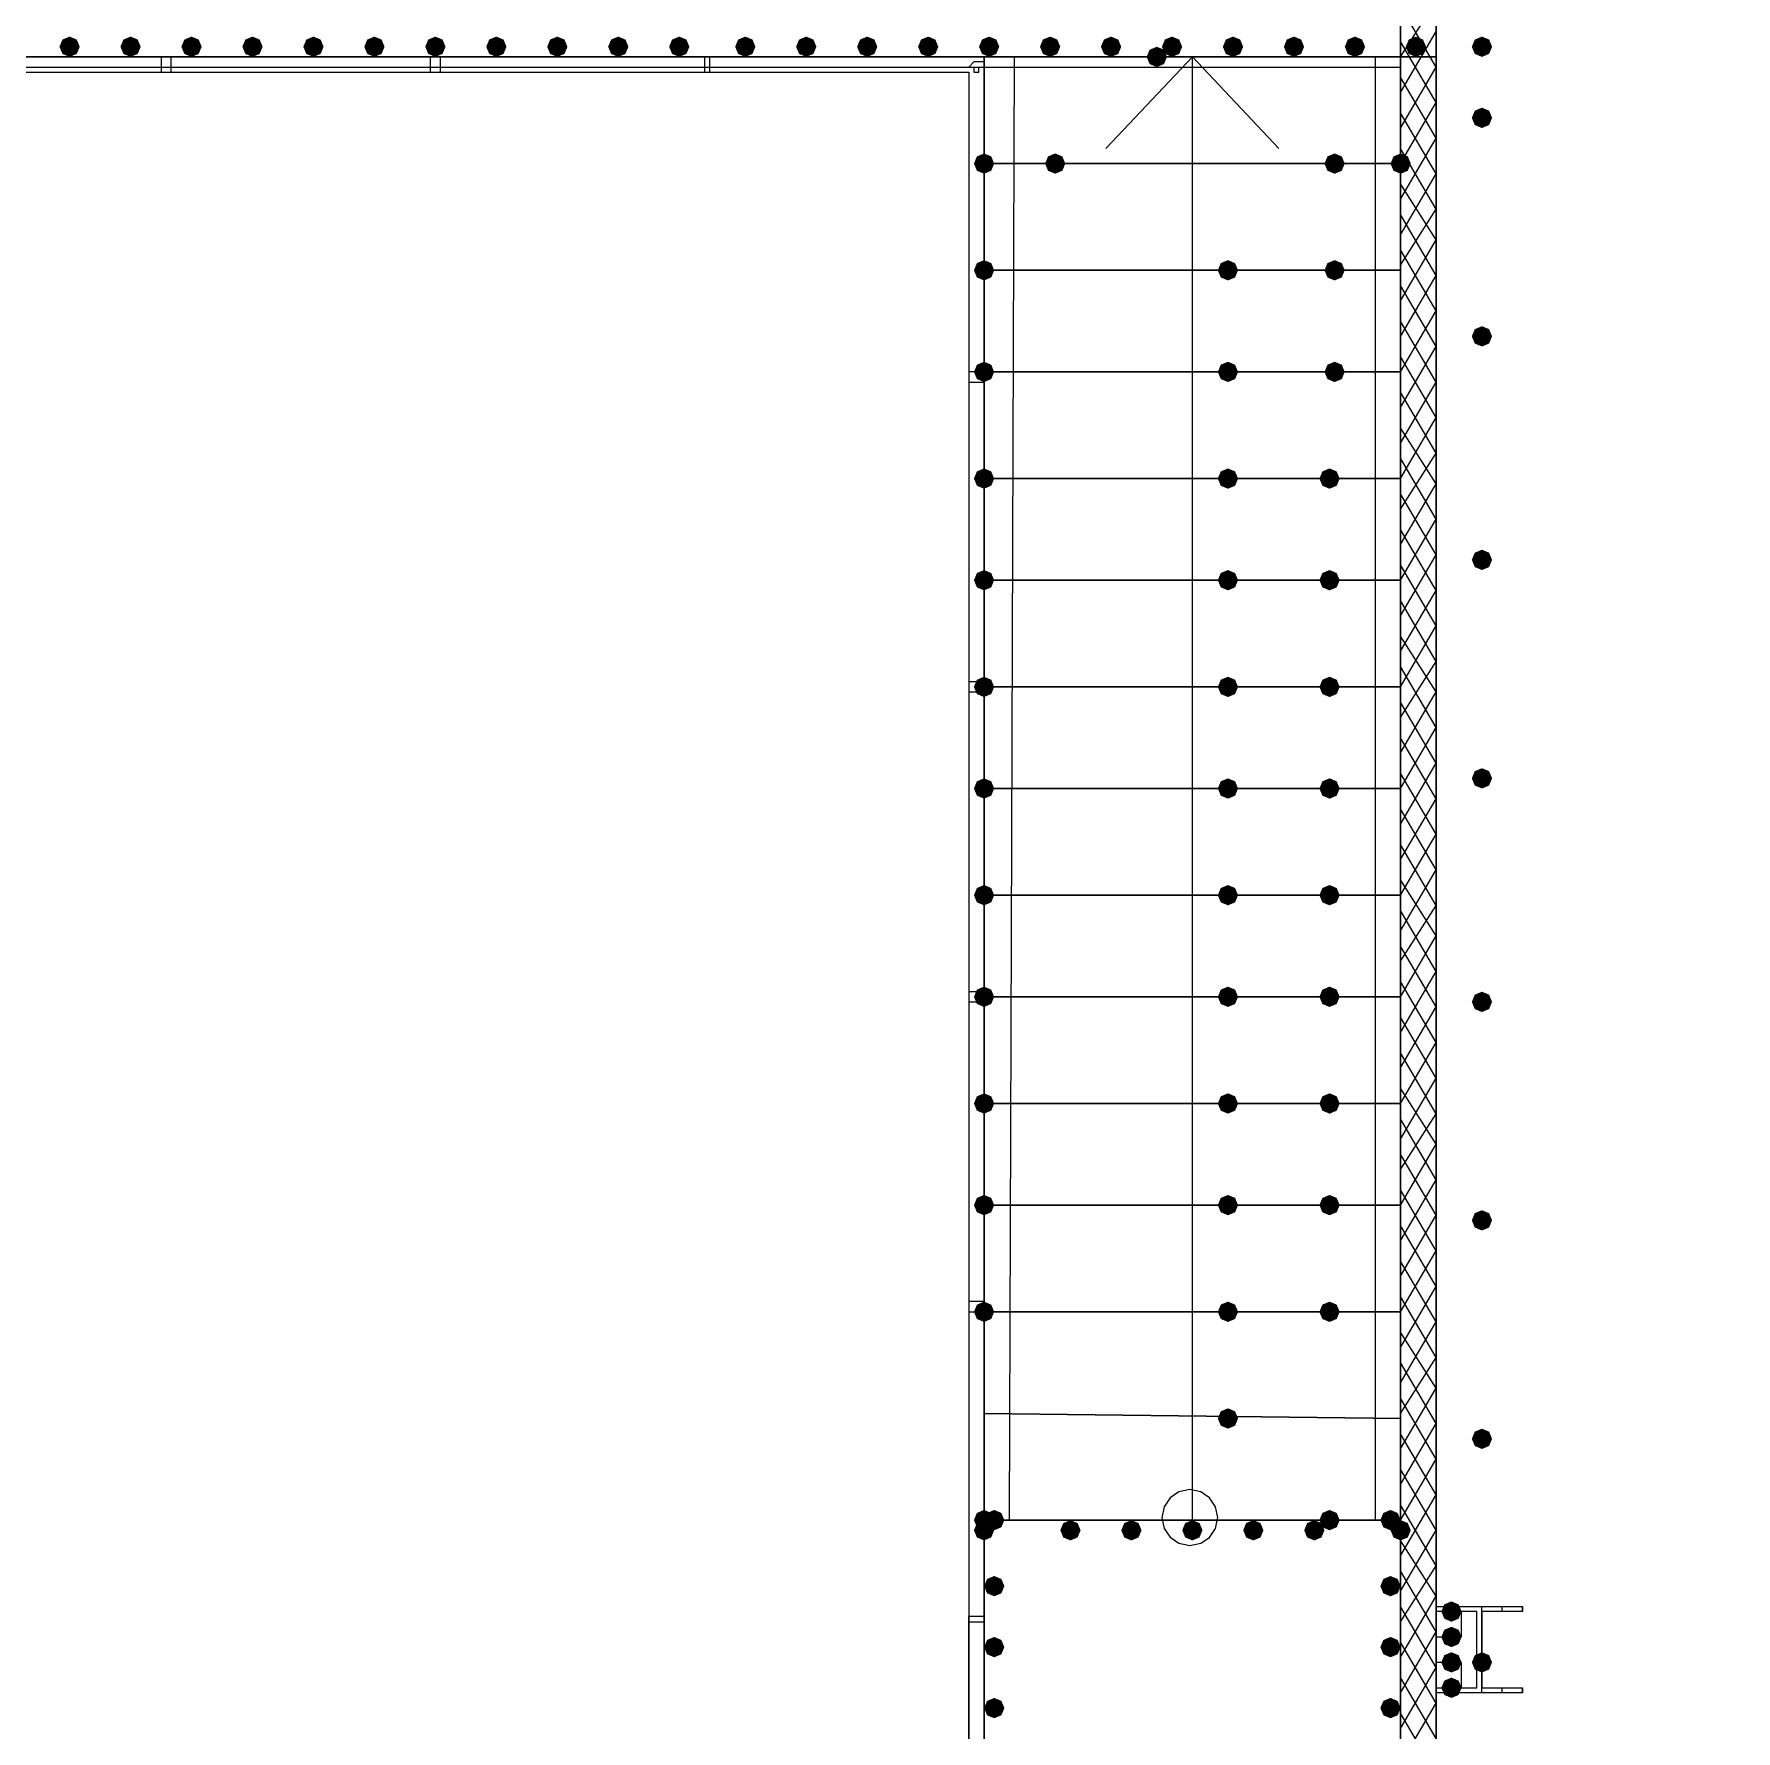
# Model space of a CAD drawing. Header units: millimetres. Extents: x 0 to 420, y 0 to 297.
# Drawn here: x 248.58 to 262.76, y 122.66 to 136.8 of the extents above; entities that cross this region are included whole.
import ezdxf

# ---------------------------------------------------------------- set-up
doc = ezdxf.new("R2010")
doc.units = ezdxf.units.MM

msp = doc.modelspace()

# ---------------------------------------------------------------- hatches: boundary and pattern name
for color, points in [(7, [(248.962333, 136.694333), (248.937462, 136.634537), (248.877667, 136.609667), (248.817871, 136.634537), (248.793, 136.694333), (248.817871, 136.754129), (248.877667, 136.779), (248.937462, 136.754129)]), (7, [(249.470333, 136.694333), (249.445462, 136.634537), (249.385667, 136.609667), (249.325871, 136.634537), (249.301, 136.694333), (249.325871, 136.754129), (249.385667, 136.779), (249.445462, 136.754129)]), (7, [(249.978333, 136.694333), (249.953463, 136.634537), (249.893667, 136.609667), (249.833871, 136.634537), (249.809, 136.694333), (249.833871, 136.754129), (249.893667, 136.779), (249.953462, 136.754129)]), (7, [(250.486333, 136.694333), (250.461462, 136.634537), (250.401667, 136.609667), (250.341871, 136.634537), (250.317, 136.694333), (250.341871, 136.754129), (250.401667, 136.779), (250.461462, 136.754129)]), (7, [(250.994333, 136.694333), (250.969462, 136.634537), (250.909667, 136.609667), (250.849871, 136.634537), (250.825, 136.694333), (250.849871, 136.754129), (250.909667, 136.779), (250.969462, 136.754129)]), (7, [(251.502333, 136.694333), (251.477463, 136.634537), (251.417667, 136.609667), (251.357871, 136.634537), (251.333, 136.694333), (251.357871, 136.754129), (251.417667, 136.779), (251.477462, 136.754129)]), (7, [(252.010333, 136.694333), (251.985462, 136.634537), (251.925667, 136.609667), (251.865871, 136.634537), (251.841, 136.694333), (251.865871, 136.754129), (251.925667, 136.779), (251.985462, 136.754129)]), (7, [(252.518333, 136.694333), (252.493462, 136.634537), (252.433667, 136.609667), (252.373871, 136.634537), (252.349, 136.694333), (252.373871, 136.754129), (252.433667, 136.779), (252.493462, 136.754129)]), (7, [(253.026333, 136.694333), (253.001462, 136.634537), (252.941667, 136.609667), (252.881871, 136.634537), (252.857, 136.694333), (252.881871, 136.754129), (252.941667, 136.779), (253.001462, 136.754129)]), (7, [(253.534333, 136.694333), (253.509462, 136.634537), (253.449667, 136.609667), (253.389871, 136.634537), (253.365, 136.694333), (253.389871, 136.754129), (253.449667, 136.779), (253.509462, 136.754129)]), (7, [(254.042333, 136.694333), (254.017462, 136.634537), (253.957667, 136.609667), (253.897871, 136.634537), (253.873, 136.694333), (253.897871, 136.754129), (253.957667, 136.779), (254.017462, 136.754129)]), (7, [(254.592667, 136.694333), (254.567796, 136.634537), (254.508, 136.609667), (254.448204, 136.634537), (254.423333, 136.694333), (254.448204, 136.754129), (254.508, 136.779), (254.567796, 136.754129)]), (7, [(255.100667, 136.694333), (255.075796, 136.634537), (255.016, 136.609667), (254.956204, 136.634537), (254.931333, 136.694333), (254.956204, 136.754129), (255.016, 136.779), (255.075796, 136.754129)]), (7, [(255.608667, 136.694333), (255.583796, 136.634537), (255.524, 136.609667), (255.464204, 136.634537), (255.439333, 136.694333), (255.464204, 136.754129), (255.524, 136.779), (255.583796, 136.754129)]), (7, [(256.116667, 136.694333), (256.091796, 136.634537), (256.032, 136.609667), (255.972204, 136.634537), (255.947333, 136.694333), (255.972204, 136.754129), (256.032, 136.779), (256.091796, 136.754129)]), (7, [(256.624667, 136.694333), (256.599796, 136.634537), (256.54, 136.609667), (256.480204, 136.634537), (256.455333, 136.694333), (256.480204, 136.754129), (256.54, 136.779), (256.599796, 136.754129)]), (7, [(257.132667, 136.694333), (257.107796, 136.634537), (257.048, 136.609667), (256.988204, 136.634537), (256.963333, 136.694333), (256.988204, 136.754129), (257.048, 136.779), (257.107796, 136.754129)]), (7, [(257.640667, 136.694333), (257.615796, 136.634537), (257.556, 136.609667), (257.496204, 136.634537), (257.471333, 136.694333), (257.496204, 136.754129), (257.556, 136.779), (257.615796, 136.754129)]), (7, [(258.148667, 136.694333), (258.123796, 136.634537), (258.064, 136.609667), (258.004204, 136.634537), (257.979333, 136.694333), (258.004204, 136.754129), (258.064, 136.779), (258.123796, 136.754129)]), (7, [(258.656667, 136.694333), (258.631796, 136.634537), (258.572, 136.609667), (258.512204, 136.634537), (258.487333, 136.694333), (258.512204, 136.754129), (258.572, 136.779), (258.631796, 136.754129)]), (7, [(259.164667, 136.694333), (259.139796, 136.634537), (259.08, 136.609667), (259.020204, 136.634537), (258.995333, 136.694333), (259.020204, 136.754129), (259.08, 136.779), (259.139796, 136.754129)]), (7, [(259.672667, 136.694333), (259.647796, 136.634537), (259.588, 136.609667), (259.528204, 136.634537), (259.503333, 136.694333), (259.528204, 136.754129), (259.588, 136.779), (259.647796, 136.754129)]), (7, [(260.180667, 136.694333), (260.155796, 136.634537), (260.096, 136.609667), (260.036204, 136.634537), (260.011333, 136.694333), (260.036204, 136.754129), (260.096, 136.779), (260.155796, 136.754129)]), (7, [(260.731, 136.694333), (260.706129, 136.634537), (260.646333, 136.609667), (260.586538, 136.634537), (260.561667, 136.694333), (260.586537, 136.754129), (260.646333, 136.779), (260.706129, 136.754129)]), (254, [(258.021667, 136.609667), (257.996796, 136.549871), (257.937, 136.525), (257.877204, 136.549871), (257.852333, 136.609667), (257.877204, 136.669462), (257.937, 136.694333), (257.996796, 136.669463)]), (7, [(260.731, 136.101667), (260.706129, 136.041871), (260.646333, 136.017), (260.586538, 136.041871), (260.561667, 136.101667), (260.586537, 136.161462), (260.646333, 136.186333), (260.706129, 136.161463)]), (254, [(256.582333, 135.720667), (256.557462, 135.660871), (256.497667, 135.636), (256.437871, 135.660871), (256.413, 135.720667), (256.437871, 135.780462), (256.497667, 135.805333), (256.557462, 135.780463)]), (254, [(257.175, 135.720667), (257.150129, 135.660871), (257.090333, 135.636), (257.030538, 135.660871), (257.005667, 135.720667), (257.030537, 135.780462), (257.090333, 135.805333), (257.150129, 135.780463)]), (254, [(259.503333, 135.720667), (259.478462, 135.660871), (259.418667, 135.636), (259.358871, 135.660871), (259.334, 135.720667), (259.358871, 135.780462), (259.418667, 135.805333), (259.478462, 135.780463)]), (254, [(260.053667, 135.720667), (260.028796, 135.660871), (259.969, 135.636), (259.909204, 135.660871), (259.884333, 135.720667), (259.909204, 135.780462), (259.969, 135.805333), (260.028796, 135.780463)]), (254, [(256.582333, 134.831667), (256.557462, 134.771871), (256.497667, 134.747), (256.437871, 134.771871), (256.413, 134.831667), (256.437871, 134.891462), (256.497667, 134.916333), (256.557462, 134.891463)]), (254, [(258.614333, 134.831667), (258.589462, 134.771871), (258.529667, 134.747), (258.469871, 134.771871), (258.445, 134.831667), (258.469871, 134.891462), (258.529667, 134.916333), (258.589462, 134.891463)]), (254, [(259.503333, 134.831667), (259.478462, 134.771871), (259.418667, 134.747), (259.358871, 134.771871), (259.334, 134.831667), (259.358871, 134.891462), (259.418667, 134.916333), (259.478462, 134.891463)]), (7, [(260.731, 134.281333), (260.706129, 134.221537), (260.646333, 134.196667), (260.586538, 134.221537), (260.561667, 134.281333), (260.586537, 134.341129), (260.646333, 134.366), (260.706129, 134.341129)]), (254, [(256.582333, 133.985), (256.557462, 133.925204), (256.497667, 133.900333), (256.437871, 133.925204), (256.413, 133.985), (256.437871, 134.044796), (256.497667, 134.069667), (256.557462, 134.044796)]), (254, [(258.614333, 133.985), (258.589462, 133.925204), (258.529667, 133.900333), (258.469871, 133.925204), (258.445, 133.985), (258.469871, 134.044796), (258.529667, 134.069667), (258.589462, 134.044796)]), (254, [(259.503333, 133.985), (259.478462, 133.925204), (259.418667, 133.900333), (259.358871, 133.925204), (259.334, 133.985), (259.358871, 134.044796), (259.418667, 134.069667), (259.478462, 134.044796)]), (254, [(256.582333, 133.096), (256.557462, 133.036204), (256.497667, 133.011333), (256.437871, 133.036204), (256.413, 133.096), (256.437871, 133.155796), (256.497667, 133.180667), (256.557462, 133.155796)]), (254, [(258.614333, 133.096), (258.589462, 133.036204), (258.529667, 133.011333), (258.469871, 133.036204), (258.445, 133.096), (258.469871, 133.155796), (258.529667, 133.180667), (258.589462, 133.155796)]), (254, [(259.461, 133.096), (259.436129, 133.036204), (259.376333, 133.011333), (259.316537, 133.036204), (259.291667, 133.096), (259.316537, 133.155796), (259.376333, 133.180667), (259.436129, 133.155796)]), (7, [(260.731, 132.418667), (260.706129, 132.358871), (260.646333, 132.334), (260.586538, 132.358871), (260.561667, 132.418667), (260.586537, 132.478462), (260.646333, 132.503333), (260.706129, 132.478463)]), (254, [(256.582333, 132.249333), (256.557462, 132.189537), (256.497667, 132.164667), (256.437871, 132.189537), (256.413, 132.249333), (256.437871, 132.309129), (256.497667, 132.334), (256.557462, 132.309129)]), (254, [(256.582333, 132.249333), (256.557462, 132.189537), (256.497667, 132.164667), (256.437871, 132.189537), (256.413, 132.249333), (256.437871, 132.309129), (256.497667, 132.334), (256.557462, 132.309129)]), (254, [(258.614333, 132.249333), (258.589462, 132.189537), (258.529667, 132.164667), (258.469871, 132.189537), (258.445, 132.249333), (258.469871, 132.309129), (258.529667, 132.334), (258.589462, 132.309129)]), (254, [(259.461, 132.249333), (259.436129, 132.189537), (259.376333, 132.164667), (259.316537, 132.189537), (259.291667, 132.249333), (259.316537, 132.309129), (259.376333, 132.334), (259.436129, 132.309129)]), (254, [(256.582333, 131.360333), (256.557462, 131.300538), (256.497667, 131.275667), (256.437871, 131.300538), (256.413, 131.360333), (256.437871, 131.420129), (256.497667, 131.445), (256.557462, 131.420129)]), (254, [(256.582333, 131.360333), (256.557462, 131.300538), (256.497667, 131.275667), (256.437871, 131.300538), (256.413, 131.360333), (256.437871, 131.420129), (256.497667, 131.445), (256.557462, 131.420129)]), (254, [(258.614333, 131.360333), (258.589462, 131.300538), (258.529667, 131.275667), (258.469871, 131.300538), (258.445, 131.360333), (258.469871, 131.420129), (258.529667, 131.445), (258.589462, 131.420129)]), (254, [(259.461, 131.360333), (259.436129, 131.300538), (259.376333, 131.275667), (259.316537, 131.300538), (259.291667, 131.360333), (259.316537, 131.420129), (259.376333, 131.445), (259.436129, 131.420129)]), (7, [(260.731, 130.598333), (260.706129, 130.538537), (260.646333, 130.513667), (260.586538, 130.538537), (260.561667, 130.598333), (260.586537, 130.658129), (260.646333, 130.683), (260.706129, 130.658129)]), (254, [(256.582333, 130.513667), (256.557462, 130.453871), (256.497667, 130.429), (256.437871, 130.453871), (256.413, 130.513667), (256.437871, 130.573462), (256.497667, 130.598333), (256.557462, 130.573463)]), (254, [(258.614333, 130.513667), (258.589462, 130.453871), (258.529667, 130.429), (258.469871, 130.453871), (258.445, 130.513667), (258.469871, 130.573462), (258.529667, 130.598333), (258.589462, 130.573463)]), (254, [(259.461, 130.513667), (259.436129, 130.453871), (259.376333, 130.429), (259.316537, 130.453871), (259.291667, 130.513667), (259.316537, 130.573462), (259.376333, 130.598333), (259.436129, 130.573463)]), (254, [(256.582333, 129.624667), (256.557462, 129.564871), (256.497667, 129.54), (256.437871, 129.564871), (256.413, 129.624667), (256.437871, 129.684462), (256.497667, 129.709333), (256.557462, 129.684463)]), (254, [(258.614333, 129.624667), (258.589462, 129.564871), (258.529667, 129.54), (258.469871, 129.564871), (258.445, 129.624667), (258.469871, 129.684462), (258.529667, 129.709333), (258.589462, 129.684463)]), (254, [(259.461, 129.624667), (259.436129, 129.564871), (259.376333, 129.54), (259.316537, 129.564871), (259.291667, 129.624667), (259.316537, 129.684462), (259.376333, 129.709333), (259.436129, 129.684463)]), (254, [(256.582333, 128.778), (256.557462, 128.718204), (256.497667, 128.693333), (256.437871, 128.718204), (256.413, 128.778), (256.437871, 128.837796), (256.497667, 128.862667), (256.557462, 128.837796)]), (254, [(258.614333, 128.778), (258.589462, 128.718204), (258.529667, 128.693333), (258.469871, 128.718204), (258.445, 128.778), (258.469871, 128.837796), (258.529667, 128.862667), (258.589462, 128.837796)]), (254, [(259.461, 128.778), (259.436129, 128.718204), (259.376333, 128.693333), (259.316537, 128.718204), (259.291667, 128.778), (259.316537, 128.837796), (259.376333, 128.862667), (259.436129, 128.837796)]), (7, [(260.731, 128.735667), (260.706129, 128.675871), (260.646333, 128.651), (260.586538, 128.675871), (260.561667, 128.735667), (260.586537, 128.795462), (260.646333, 128.820333), (260.706129, 128.795463)]), (254, [(256.582333, 127.889), (256.557462, 127.829204), (256.497667, 127.804333), (256.437871, 127.829204), (256.413, 127.889), (256.437871, 127.948796), (256.497667, 127.973667), (256.557462, 127.948796)]), (254, [(256.582333, 127.889), (256.557462, 127.829204), (256.497667, 127.804333), (256.437871, 127.829204), (256.413, 127.889), (256.437871, 127.948796), (256.497667, 127.973667), (256.557462, 127.948796)]), (254, [(258.614333, 127.889), (258.589462, 127.829204), (258.529667, 127.804333), (258.469871, 127.829204), (258.445, 127.889), (258.469871, 127.948796), (258.529667, 127.973667), (258.589462, 127.948796)]), (254, [(259.461, 127.889), (259.436129, 127.829204), (259.376333, 127.804333), (259.316537, 127.829204), (259.291667, 127.889), (259.316537, 127.948796), (259.376333, 127.973667), (259.436129, 127.948796)]), (254, [(256.582333, 127.042333), (256.557462, 126.982537), (256.497667, 126.957667), (256.437871, 126.982537), (256.413, 127.042333), (256.437871, 127.102129), (256.497667, 127.127), (256.557462, 127.102129)]), (254, [(256.582333, 127.042333), (256.557462, 126.982537), (256.497667, 126.957667), (256.437871, 126.982537), (256.413, 127.042333), (256.437871, 127.102129), (256.497667, 127.127), (256.557462, 127.102129)]), (254, [(258.614333, 127.042333), (258.589462, 126.982537), (258.529667, 126.957667), (258.469871, 126.982537), (258.445, 127.042333), (258.469871, 127.102129), (258.529667, 127.127), (258.589462, 127.102129)]), (254, [(259.461, 127.042333), (259.436129, 126.982537), (259.376333, 126.957667), (259.316537, 126.982537), (259.291667, 127.042333), (259.316537, 127.102129), (259.376333, 127.127), (259.436129, 127.102129)]), (7, [(260.731, 126.915333), (260.706129, 126.855538), (260.646333, 126.830667), (260.586538, 126.855538), (260.561667, 126.915333), (260.586537, 126.975129), (260.646333, 127), (260.706129, 126.975129)]), (254, [(256.582333, 126.153333), (256.557462, 126.093538), (256.497667, 126.068667), (256.437871, 126.093538), (256.413, 126.153333), (256.437871, 126.213129), (256.497667, 126.238), (256.557462, 126.213129)]), (254, [(258.614333, 126.153333), (258.589462, 126.093538), (258.529667, 126.068667), (258.469871, 126.093538), (258.445, 126.153333), (258.469871, 126.213129), (258.529667, 126.238), (258.589462, 126.213129)]), (254, [(259.461, 126.153333), (259.436129, 126.093538), (259.376333, 126.068667), (259.316537, 126.093538), (259.291667, 126.153333), (259.316537, 126.213129), (259.376333, 126.238), (259.436129, 126.213129)]), (254, [(258.614333, 125.264333), (258.589462, 125.204537), (258.529667, 125.179667), (258.469871, 125.204537), (258.445, 125.264333), (258.469871, 125.324129), (258.529667, 125.349), (258.589462, 125.324129)]), (254, [(258.614333, 125.264333), (258.589462, 125.204537), (258.529667, 125.179667), (258.469871, 125.204537), (258.445, 125.264333), (258.469871, 125.324129), (258.529667, 125.349), (258.589462, 125.324129)]), (7, [(260.731, 125.095), (260.706129, 125.035204), (260.646333, 125.010333), (260.586538, 125.035204), (260.561667, 125.095), (260.586537, 125.154796), (260.646333, 125.179667), (260.706129, 125.154796)]), (254, [(256.582333, 124.417667), (256.557462, 124.357871), (256.497667, 124.333), (256.437871, 124.357871), (256.413, 124.417667), (256.437871, 124.477462), (256.497667, 124.502333), (256.557462, 124.477463)]), (7, [(256.582333, 124.333), (256.557462, 124.273204), (256.497667, 124.248333), (256.437871, 124.273204), (256.413, 124.333), (256.437871, 124.392796), (256.497667, 124.417667), (256.557462, 124.392796)]), (7, [(256.667, 124.417667), (256.642129, 124.357871), (256.582333, 124.333), (256.522538, 124.357871), (256.497667, 124.417667), (256.522537, 124.477462), (256.582333, 124.502333), (256.642129, 124.477463)]), (7, [(257.302, 124.333), (257.277129, 124.273204), (257.217333, 124.248333), (257.157537, 124.273204), (257.132667, 124.333), (257.157537, 124.392796), (257.217333, 124.417667), (257.277129, 124.392796)]), (7, [(257.81, 124.333), (257.785129, 124.273204), (257.725333, 124.248333), (257.665538, 124.273204), (257.640667, 124.333), (257.665537, 124.392796), (257.725333, 124.417667), (257.785129, 124.392796)]), (7, [(258.318, 124.333), (258.293129, 124.273204), (258.233333, 124.248333), (258.173537, 124.273204), (258.148667, 124.333), (258.173537, 124.392796), (258.233333, 124.417667), (258.293129, 124.392796)]), (7, [(258.826, 124.333), (258.801129, 124.273204), (258.741333, 124.248333), (258.681537, 124.273204), (258.656667, 124.333), (258.681537, 124.392796), (258.741333, 124.417667), (258.801129, 124.392796)]), (7, [(259.334, 124.333), (259.309129, 124.273204), (259.249333, 124.248333), (259.189538, 124.273204), (259.164667, 124.333), (259.189537, 124.392796), (259.249333, 124.417667), (259.309129, 124.392796)]), (254, [(259.461, 124.417667), (259.436129, 124.357871), (259.376333, 124.333), (259.316537, 124.357871), (259.291667, 124.417667), (259.316537, 124.477462), (259.376333, 124.502333), (259.436129, 124.477463)]), (7, [(259.969, 124.417667), (259.944129, 124.357871), (259.884333, 124.333), (259.824538, 124.357871), (259.799667, 124.417667), (259.824537, 124.477462), (259.884333, 124.502333), (259.944129, 124.477463)]), (7, [(260.053667, 124.333), (260.028796, 124.273204), (259.969, 124.248333), (259.909204, 124.273204), (259.884333, 124.333), (259.909204, 124.392796), (259.969, 124.417667), (260.028796, 124.392796)]), (7, [(256.667, 123.867333), (256.642129, 123.807538), (256.582333, 123.782667), (256.522538, 123.807538), (256.497667, 123.867333), (256.522537, 123.927129), (256.582333, 123.952), (256.642129, 123.927129)]), (7, [(259.969, 123.867333), (259.944129, 123.807538), (259.884333, 123.782667), (259.824538, 123.807538), (259.799667, 123.867333), (259.824537, 123.927129), (259.884333, 123.952), (259.944129, 123.927129)]), (7, [(260.477, 123.655667), (260.452129, 123.595871), (260.392333, 123.571), (260.332538, 123.595871), (260.307667, 123.655667), (260.332537, 123.715462), (260.392333, 123.740333), (260.452129, 123.715463)]), (7, [(260.477, 123.444), (260.452129, 123.384204), (260.392333, 123.359333), (260.332538, 123.384204), (260.307667, 123.444), (260.332537, 123.503796), (260.392333, 123.528667), (260.452129, 123.503796)]), (7, [(256.667, 123.359333), (256.642129, 123.299537), (256.582333, 123.274667), (256.522538, 123.299537), (256.497667, 123.359333), (256.522537, 123.419129), (256.582333, 123.444), (256.642129, 123.419129)]), (7, [(259.969, 123.359333), (259.944129, 123.299537), (259.884333, 123.274667), (259.824538, 123.299537), (259.799667, 123.359333), (259.824537, 123.419129), (259.884333, 123.444), (259.944129, 123.419129)]), (7, [(260.477, 123.232333), (260.452129, 123.172537), (260.392333, 123.147667), (260.332538, 123.172537), (260.307667, 123.232333), (260.332537, 123.292129), (260.392333, 123.317), (260.452129, 123.292129)]), (7, [(260.731, 123.232333), (260.706129, 123.172537), (260.646333, 123.147667), (260.586538, 123.172537), (260.561667, 123.232333), (260.586537, 123.292129), (260.646333, 123.317), (260.706129, 123.292129)]), (7, [(260.477, 123.020667), (260.452129, 122.960871), (260.392333, 122.936), (260.332538, 122.960871), (260.307667, 123.020667), (260.332537, 123.080462), (260.392333, 123.105333), (260.452129, 123.080463)]), (7, [(256.667, 122.851333), (256.642129, 122.791537), (256.582333, 122.766667), (256.522538, 122.791537), (256.497667, 122.851333), (256.522537, 122.911129), (256.582333, 122.936), (256.642129, 122.911129)]), (7, [(259.969, 122.851333), (259.944129, 122.791537), (259.884333, 122.766667), (259.824538, 122.791537), (259.799667, 122.851333), (259.824537, 122.911129), (259.884333, 122.936), (259.944129, 122.911129)])]:
    msp.add_hatch(color=color).paths.add_polyline_path(points, flags=0)

# ---------------------------------------------------------------- linework, layer by layer
at = {"color": 7, "lineweight": 0}
for points in [[(394.335, 222.25), (260.265333, 222.25), (260.265333, 191.219667), (243.586, 191.219667), (243.586, 222.25), (109.516333, 222.25), (109.516333, 105.579333), (243.586, 105.579333), (243.586, 136.609667), (260.265333, 136.609667), (260.265333, 105.579333), (394.335, 105.579333)], [(243.586, 221.869), (243.586, 191.219667), (260.265333, 191.219667), (260.265333, 221.869), (393.954, 221.869), (393.954, 105.918), (260.265333, 105.918), (260.265333, 136.609667), (243.586, 136.609667), (243.586, 105.918), (109.897333, 105.918), (109.897333, 221.869)], [(247.480667, 120.946333), (247.480667, 113.157), (247.353667, 113.157), (247.353667, 120.946333), (247.353667, 113.157), (247.480667, 113.157), (247.480667, 120.946333), (247.480667, 123.613333), (247.480667, 136.482667), (256.370667, 136.482667), (256.370667, 123.613333), (256.370667, 120.946333), (256.370667, 113.157), (256.497667, 113.157), (256.497667, 120.946333), (256.497667, 123.613333), (256.497667, 136.609667), (247.353667, 136.609667), (247.353667, 123.613333), (247.353667, 120.946333), (247.353667, 113.157), (247.480667, 113.157)], [(249.724333, 136.482667), (249.724333, 136.609667), (249.639667, 136.609667), (249.639667, 136.482667)], [(251.968, 136.482667), (251.968, 136.609667), (251.883333, 136.609667), (251.883333, 136.482667)], [(254.211667, 136.482667), (254.211667, 136.609667), (254.169333, 136.609667), (254.169333, 136.482667)], [(256.709333, 124.417667), (256.751667, 136.609667), (256.497667, 136.609667), (256.497667, 124.417667)], [(256.497667, 135.720667), (256.497667, 136.609667), (259.969, 136.609667), (259.969, 135.720667), (256.497667, 135.720667), (256.497667, 134.831667), (259.969, 134.831667), (259.969, 135.720667)], [(259.969, 124.417667), (259.969, 136.609667), (259.757333, 136.609667), (259.757333, 124.417667)], [(256.497667, 136.525), (256.497667, 136.567333), (256.455333, 136.567333), (256.413, 136.567333), (256.370667, 136.525), (256.413, 136.525), (256.413, 136.482667), (256.455333, 136.482667), (256.455333, 136.525)], [(259.969, 134.831667), (256.497667, 134.831667), (256.497667, 133.985), (259.969, 133.985)], [(256.370667, 133.900333), (256.497667, 133.900333), (256.497667, 133.985), (256.370667, 133.985)], [(259.969, 133.985), (256.497667, 133.985), (256.497667, 133.096), (259.969, 133.096)], [(259.969, 133.096), (256.497667, 133.096), (256.497667, 132.249333), (259.969, 132.249333)], [(259.969, 132.249333), (256.497667, 132.249333), (256.497667, 131.360333), (259.969, 131.360333)], [(256.370667, 131.318), (256.497667, 131.318), (256.497667, 131.402667), (256.370667, 131.402667)], [(259.969, 131.360333), (256.497667, 131.360333), (256.497667, 130.513667), (259.969, 130.513667)], [(259.969, 130.513667), (256.497667, 130.513667), (256.497667, 129.624667), (259.969, 129.624667)], [(259.969, 129.624667), (256.497667, 129.624667), (256.497667, 128.778), (259.969, 128.778)], [(256.370667, 128.735667), (256.497667, 128.735667), (256.497667, 128.820333), (256.370667, 128.820333)], [(259.969, 128.778), (256.497667, 128.778), (256.497667, 127.889), (259.969, 127.889)], [(259.969, 127.889), (256.497667, 127.889), (256.497667, 127.042333), (259.969, 127.042333)], [(259.969, 127.042333), (256.497667, 127.042333), (256.497667, 126.153333), (259.969, 126.153333)], [(256.370667, 126.153333), (256.497667, 126.153333), (256.497667, 126.238), (256.370667, 126.238)], [(259.969, 126.153333), (256.497667, 126.153333), (256.497667, 125.306667), (259.969, 125.264333)], [(259.969, 125.264333), (256.497667, 125.306667), (256.497667, 124.417667), (259.969, 124.417667)], [(259.969, 124.417667), (256.497667, 124.417667), (256.497667, 121.793), (259.969, 121.793)], [(260.985, 122.978333), (260.265333, 122.978333), (260.265333, 123.020667), (260.604, 123.020667), (260.604, 123.655667), (260.265333, 123.655667), (260.265333, 123.698), (260.985, 123.698), (260.985, 123.655667), (260.646333, 123.655667), (260.646333, 123.020667), (260.985, 123.020667)], [(256.370667, 123.571), (256.497667, 123.571), (256.497667, 123.613333), (256.370667, 123.613333)], [(260.477, 123.655667), (260.265333, 123.655667), (260.265333, 123.444), (260.477, 123.444), (260.477, 123.655667), (260.265333, 123.655667), (260.265333, 123.444), (260.477, 123.444)], [(260.477, 123.232333), (260.265333, 123.232333), (260.265333, 123.020667), (260.477, 123.020667), (260.477, 123.232333), (260.265333, 123.232333), (260.265333, 123.020667), (260.477, 123.020667)]]:
    msp.add_lwpolyline(points, close=True, dxfattribs=at)
at = {"color": 254, "lineweight": 0}
msp.add_lwpolyline([(243.586, 221.869), (109.897333, 221.869), (109.897333, 105.918), (243.586, 105.918), (243.586, 136.609667), (260.265333, 136.609667), (260.265333, 105.918), (393.954, 105.918), (393.954, 221.869), (260.265333, 221.869), (260.265333, 191.219667), (243.586, 191.219667)], close=True, dxfattribs=at)
at = {"color": 8, "lineweight": 0}
msp.add_lwpolyline([(243.882333, 145.880667), (243.882333, 136.525), (259.969, 136.525), (259.969, 145.880667)], close=True, dxfattribs=at)
at = {"color": 7, "lineweight": 0}
for points in [[(259.969, 140.081), (259.969, 105.579333)], [(260.265333, 105.579333), (260.265333, 140.081)], [(259.969, 136.609667), (260.265333, 137.075333)], [(260.265333, 136.525), (259.969, 137.033)], [(259.969, 136.313333), (260.265333, 136.821333)], [(260.265333, 136.228667), (259.969, 136.736667)], [(256.497667, 136.609667), (247.353667, 136.609667)], [(256.497667, 136.609667), (247.353667, 136.609667)], [(256.497667, 136.609667), (247.353667, 136.609667)], [(256.497667, 136.609667), (247.353667, 136.609667)], [(256.497667, 123.613333), (256.497667, 136.609667)], [(256.497667, 123.613333), (256.497667, 136.609667)], [(256.497667, 123.613333), (256.497667, 136.609667)], [(256.497667, 123.613333), (256.497667, 136.609667)], [(258.233333, 124.417667), (258.233333, 125.264333), (258.233333, 135.720667), (258.233333, 136.609667), (257.513667, 135.847667)], [(258.233333, 136.609667), (258.953, 135.847667)], [(247.480667, 136.482667), (256.370667, 136.482667)], [(247.480667, 136.482667), (256.370667, 136.482667)], [(247.480667, 136.482667), (256.370667, 136.482667)], [(247.480667, 136.482667), (256.370667, 136.482667)], [(256.370667, 136.482667), (256.370667, 123.613333)], [(256.370667, 136.482667), (256.370667, 123.613333)], [(256.370667, 136.482667), (256.370667, 123.613333)], [(256.370667, 136.482667), (256.370667, 123.613333)], [(259.969, 136.017), (260.265333, 136.525)], [(260.265333, 135.932333), (259.969, 136.440333)], [(259.969, 135.720667), (260.265333, 136.228667)], [(260.265333, 135.636), (259.969, 136.144)], [(259.969, 135.424333), (260.265333, 135.932333)], [(259.969, 135.720667), (256.497667, 135.720667)], [(256.497667, 135.720667), (259.969, 135.720667)], [(260.265333, 135.339667), (259.969, 135.847667)], [(259.969, 135.128), (260.265333, 135.636)], [(260.265333, 135.085667), (259.969, 135.551333)], [(259.969, 134.874), (260.265333, 135.339667)], [(260.265333, 134.789333), (259.969, 135.297333)], [(259.969, 134.577667), (260.265333, 135.085667)], [(260.265333, 134.493), (259.969, 135.001)], [(259.969, 134.831667), (256.497667, 134.831667)], [(259.969, 134.281333), (260.265333, 134.789333)], [(260.265333, 134.196667), (259.969, 134.704667)], [(259.969, 133.985), (260.265333, 134.493)], [(260.265333, 133.900333), (259.969, 134.408333)], [(259.969, 133.688667), (260.265333, 134.196667)], [(260.265333, 133.604), (259.969, 134.112)], [(259.969, 133.985), (256.497667, 133.985)], [(259.969, 133.392333), (260.265333, 133.900333)], [(260.265333, 133.307667), (259.969, 133.815667)], [(259.969, 133.096), (260.265333, 133.604)], [(260.265333, 133.053667), (259.969, 133.519333)], [(259.969, 132.842), (260.265333, 133.307667)], [(260.265333, 132.757333), (259.969, 133.265333)], [(259.969, 133.096), (256.497667, 133.096)], [(259.969, 132.545667), (260.265333, 133.053667)], [(260.265333, 132.461), (259.969, 132.969)], [(259.969, 132.249333), (260.265333, 132.757333)], [(260.265333, 132.164667), (259.969, 132.672667)], [(259.969, 131.953), (260.265333, 132.461)], [(260.265333, 131.868333), (259.969, 132.376333)], [(259.969, 132.249333), (256.497667, 132.249333)], [(259.969, 131.656667), (260.265333, 132.164667)], [(260.265333, 131.572), (259.969, 132.08)], [(259.969, 131.360333), (260.265333, 131.868333)], [(260.265333, 131.318), (259.969, 131.783667)], [(259.969, 131.106333), (260.265333, 131.572)], [(260.265333, 131.021667), (259.969, 131.529667)], [(259.969, 131.360333), (256.497667, 131.360333)], [(259.969, 130.81), (260.265333, 131.318)], [(260.265333, 130.725333), (259.969, 131.233333)], [(259.969, 130.513667), (260.265333, 131.021667)], [(260.265333, 130.429), (259.969, 130.937)], [(259.969, 130.217333), (260.265333, 130.725333)], [(260.265333, 130.132667), (259.969, 130.640667)], [(259.969, 130.513667), (256.497667, 130.513667)], [(259.969, 129.921), (260.265333, 130.429)], [(260.265333, 129.836333), (259.969, 130.344333)], [(259.969, 129.624667), (260.265333, 130.132667)], [(260.265333, 129.54), (259.969, 130.048)], [(259.969, 129.328333), (260.265333, 129.836333)], [(259.969, 129.624667), (256.497667, 129.624667)], [(260.265333, 129.286), (259.969, 129.751667)], [(259.969, 129.074333), (260.265333, 129.54)], [(260.265333, 128.989667), (259.969, 129.497667)], [(259.969, 128.778), (260.265333, 129.286)], [(260.265333, 128.693333), (259.969, 129.201333)], [(259.969, 128.481667), (260.265333, 128.989667)], [(259.969, 128.778), (256.497667, 128.778)], [(260.265333, 128.397), (259.969, 128.905)], [(259.969, 128.185333), (260.265333, 128.693333)], [(260.265333, 128.100667), (259.969, 128.608667)], [(259.969, 127.889), (260.265333, 128.397)], [(260.265333, 127.804333), (259.969, 128.312333)], [(259.969, 127.592667), (260.265333, 128.100667)], [(260.265333, 127.550333), (259.969, 128.016)], [(259.969, 127.889), (256.497667, 127.889)], [(259.969, 127.338667), (260.265333, 127.804333)], [(260.265333, 127.254), (259.969, 127.762)], [(259.969, 127.042333), (260.265333, 127.550333)], [(260.265333, 126.957667), (259.969, 127.465667)], [(259.969, 126.746), (260.265333, 127.254)], [(260.265333, 126.661333), (259.969, 127.169333)], [(259.969, 127.042333), (256.497667, 127.042333)], [(259.969, 126.449667), (260.265333, 126.957667)], [(260.265333, 126.365), (259.969, 126.873)], [(259.969, 126.153333), (260.265333, 126.661333)], [(260.265333, 126.068667), (259.969, 126.576667)], [(259.969, 125.857), (260.265333, 126.365)], [(260.265333, 125.772333), (259.969, 126.280333)], [(259.969, 126.153333), (256.497667, 126.153333)], [(259.969, 125.560667), (260.265333, 126.068667)], [(260.265333, 125.518333), (259.969, 125.984)], [(259.969, 125.306667), (260.265333, 125.772333)], [(260.265333, 125.222), (259.969, 125.73)], [(259.969, 125.010333), (260.265333, 125.518333)], [(260.265333, 124.925667), (259.969, 125.433667)], [(256.497667, 125.306667), (256.497667, 124.417667)], [(259.969, 124.714), (260.265333, 125.222)], [(260.265333, 124.629333), (259.969, 125.137333)], [(259.969, 124.417667), (260.265333, 124.925667)], [(260.265333, 124.333), (259.969, 124.841)], [(258.445, 124.438791), (258.42673, 124.529429), (258.376849, 124.603441), (258.302845, 124.653348), (258.212209, 124.671667), (258.121571, 124.653397), (258.047559, 124.603515), (257.997652, 124.529512), (257.979333, 124.438876)], [(259.969, 124.121333), (260.265333, 124.629333)], [(260.265333, 124.036667), (259.969, 124.544667)], [(257.979333, 124.438876), (257.997603, 124.348238), (258.047485, 124.274225), (258.121488, 124.224319), (258.212124, 124.206), (258.302762, 124.22427), (258.376775, 124.274151), (258.426681, 124.348155), (258.445, 124.438791)], [(259.969, 123.825), (260.265333, 124.333)], [(260.265333, 123.782667), (259.969, 124.248333)], [(259.969, 123.571), (260.265333, 124.036667)], [(260.265333, 123.486333), (259.969, 123.994333)], [(259.969, 123.274667), (260.265333, 123.782667)], [(260.265333, 123.19), (259.969, 123.698)], [(260.265333, 123.655667), (260.265333, 123.698)], [(260.434667, 123.655667), (260.434667, 123.698)], [(260.646333, 122.978333), (260.646333, 123.698)], [(260.815667, 123.655667), (260.815667, 123.698)], [(260.985, 123.655667), (260.985, 123.698)], [(256.370667, 120.946333), (256.370667, 123.613333), (256.370667, 120.946333), (256.370667, 113.157), (256.497667, 113.157), (256.497667, 120.946333), (256.497667, 123.613333), (256.497667, 120.946333)], [(256.370667, 120.946333), (256.370667, 123.613333), (256.370667, 120.946333), (256.370667, 113.157), (256.497667, 113.157), (256.497667, 120.946333), (256.497667, 123.613333), (256.497667, 120.946333)], [(259.969, 122.978333), (260.265333, 123.486333)], [(260.265333, 122.893667), (259.969, 123.401667)], [(259.969, 122.682), (260.265333, 123.19)], [(260.265333, 122.597333), (259.969, 123.105333)], [(260.265333, 122.978333), (260.265333, 123.020667)], [(260.434667, 122.978333), (260.434667, 123.020667)], [(260.815667, 122.978333), (260.815667, 123.020667)], [(260.985, 122.978333), (260.985, 123.020667)], [(259.969, 122.385667), (260.265333, 122.893667)], [(260.265333, 122.301), (259.969, 122.809)]]:
    msp.add_lwpolyline(points, dxfattribs=at)
at = {"color": 43, "lineweight": 0}
msp.add_lwpolyline([(260.265333, 105.579333), (277.876, 105.579333), (277.876, 140.081), (260.265333, 140.081)], close=True, dxfattribs=at)

doc.saveas('drawing.dxf')
